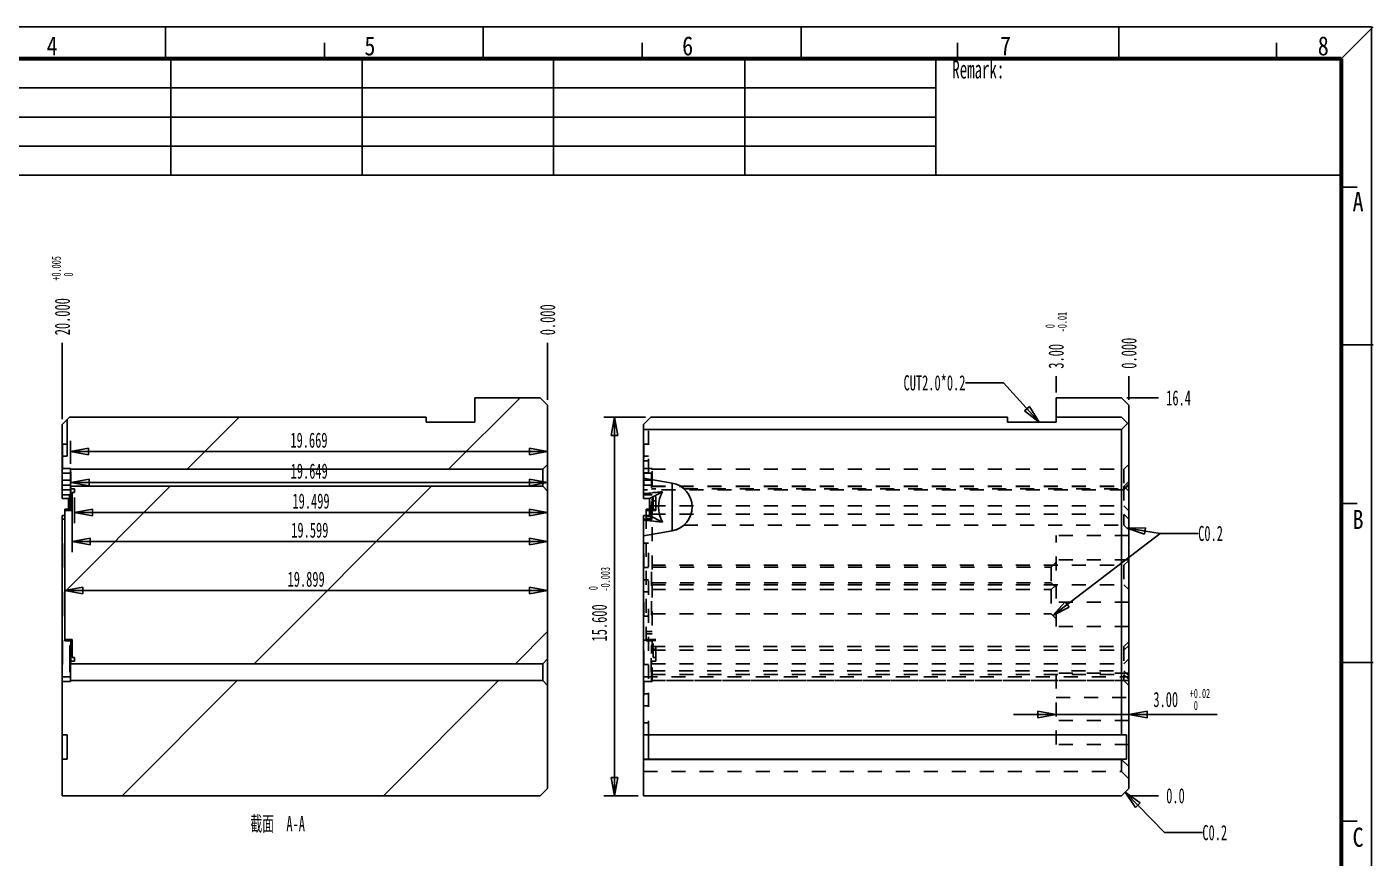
# Model space of a CAD drawing. Header units: millimetres. Extents: x 3 to 104, y 2 to 73.
# Drawn here: x 48.4 to 103.9, y 39 to 73.3 of the extents above; entities that cross this region are included whole.
import ezdxf
from ezdxf.enums import TextEntityAlignment as Align

# ---------------------------------------------------------------- set-up
doc = ezdxf.new("R2010")
doc.units = ezdxf.units.MM
doc.header["$LTSCALE"] = 5.775
doc.linetypes.add('HIDDEN', pattern=[0.2, 0.1, -0.1])
doc.layers.get('0').update_dxf_attribs({"linetype": 'CONTINUOUS'})
for name, color, linetype in [('DEFAULT_2', 4, 'HIDDEN'), ('DIM', 7, 'CONTINUOUS'), ('NOTE', 7, 'CONTINUOUS')]:
    doc.layers.add(name, color=color, linetype=linetype)
doc.styles.get("Standard").update_dxf_attribs({"font": 'txt', "width": 0.6})
doc.styles.add('TEXTSTYLE_5', font='txt', dxfattribs={"width": 0.85})
doc.dimstyles.new('DIMSTYLE_1', dxfattribs={"dimtxt": 0.625, "dimasz": 0.75, "dimexe": 1.75, "dimexo": 0.875, "dimtad": 0, "dimtih": 1, "dimtoh": 1, "dimdec": 1, "dimzin": 0, "dimdsep": 46, "dimtxsty": 'Standard', "dimblk": 'CLOSED', "dimblk1": 'CLOSED', "dimblk2": 'CLOSED', "dimcen": 0.09, "dimadec": 0, "dimazin": 0, "dimtp": 0.2, "dimtm": 0.2, "dimtfac": 1, "dimtdec": 1, "dimtofl": 0, "dimtmove": 0, "dimatfit": 3, "dimldrblk": 'CLOSED', "dimfxl": 0, "dimtolj": 1, "dimtzin": 0, "dimarcsym": 0})
doc.dimstyles.new('DIMSTYLE_12', dxfattribs={"dimtxt": 0.625, "dimasz": 0.75, "dimexe": 1.75, "dimexo": 0.875, "dimtad": 0, "dimtih": 1, "dimtoh": 1, "dimdec": 3, "dimzin": 0, "dimdsep": 46, "dimtxsty": 'Standard', "dimblk": 'CLOSED', "dimblk1": 'CLOSED', "dimblk2": 'CLOSED', "dimcen": 0.09, "dimadec": 0, "dimazin": 0, "dimtol": 1, "dimtp": 0.005, "dimtfac": 0.6, "dimtdec": 3, "dimtofl": 0, "dimtmove": 0, "dimatfit": 3, "dimldrblk": 'CLOSED', "dimfxl": 0, "dimtolj": 1, "dimtzin": 0, "dimarcsym": 0})
doc.dimstyles.new('DIMSTYLE_13', dxfattribs={"dimtxt": 0.625, "dimasz": 0.75, "dimexe": 1.75, "dimexo": 0.875, "dimtad": 0, "dimtih": 1, "dimtoh": 1, "dimzin": 0, "dimdsep": 46, "dimtxsty": 'Standard', "dimblk": 'CLOSED', "dimblk1": 'CLOSED', "dimblk2": 'CLOSED', "dimcen": 0.09, "dimadec": 0, "dimazin": 0, "dimtol": 1, "dimtm": 0.01, "dimtfac": 0.6, "dimtofl": 0, "dimtmove": 0, "dimatfit": 3, "dimldrblk": 'CLOSED', "dimfxl": 0, "dimtolj": 1, "dimtzin": 0, "dimarcsym": 0})
doc.dimstyles.new('DIMSTYLE_14', dxfattribs={"dimtxt": 0.625, "dimasz": 0.75, "dimexe": 1.75, "dimexo": 0.875, "dimtad": 1, "dimzin": 0, "dimdsep": 46, "dimtxsty": 'Standard', "dimblk": 'CLOSED', "dimblk1": 'CLOSED', "dimblk2": 'CLOSED', "dimcen": 0.09, "dimadec": 0, "dimazin": 0, "dimtol": 1, "dimtp": 0.02, "dimtfac": 0.6, "dimtofl": 0, "dimtmove": 0, "dimatfit": 3, "dimldrblk": 'CLOSED', "dimfxl": 0, "dimtolj": 1, "dimtzin": 0, "dimarcsym": 0})
doc.dimstyles.new('DIMSTYLE_15', dxfattribs={"dimtxt": 0.625, "dimasz": 0.75, "dimexe": 1.75, "dimexo": 0.875, "dimtad": 1, "dimdec": 3, "dimzin": 0, "dimdsep": 46, "dimtxsty": 'Standard', "dimblk": 'CLOSED', "dimblk1": 'CLOSED', "dimblk2": 'CLOSED', "dimcen": 0.09, "dimadec": 0, "dimazin": 0, "dimtol": 1, "dimtm": 0.003, "dimtfac": 0.6, "dimtdec": 3, "dimtofl": 0, "dimtmove": 0, "dimatfit": 3, "dimldrblk": 'CLOSED', "dimfxl": 0, "dimtolj": 1, "dimtzin": 0, "dimarcsym": 0})
doc.dimstyles.new('DIMSTYLE_2', dxfattribs={"dimtxt": 0.625, "dimasz": 0.75, "dimexe": 1.75, "dimexo": 0.875, "dimtad": 0, "dimtih": 1, "dimtoh": 1, "dimdec": 1, "dimzin": 0, "dimdsep": 46, "dimtxsty": 'Standard', "dimblk": 'CLOSED', "dimblk1": 'CLOSED', "dimblk2": 'CLOSED', "dimcen": 0.09, "dimadec": 0, "dimazin": 0, "dimtp": 0.1, "dimtm": 0.1, "dimtfac": 1, "dimtdec": 1, "dimtofl": 0, "dimtmove": 0, "dimatfit": 3, "dimldrblk": 'CLOSED', "dimfxl": 0, "dimtolj": 1, "dimtzin": 0, "dimarcsym": 0})
doc.dimstyles.new('DIMSTYLE_3', dxfattribs={"dimtxt": 0.625, "dimasz": 0.75, "dimexe": 1.75, "dimexo": 0.875, "dimtad": 1, "dimdec": 3, "dimzin": 0, "dimdsep": 46, "dimtxsty": 'Standard', "dimblk": 'CLOSED', "dimblk1": 'CLOSED', "dimblk2": 'CLOSED', "dimcen": 0.09, "dimadec": 0, "dimazin": 0, "dimtp": 0.2, "dimtm": 0.2, "dimtfac": 1, "dimtdec": 3, "dimtofl": 0, "dimtmove": 0, "dimatfit": 3, "dimldrblk": 'CLOSED', "dimfxl": 0, "dimtolj": 1, "dimtzin": 0, "dimarcsym": 0})
doc.dimstyles.new('DIMSTYLE_4', dxfattribs={"dimtxt": 0.625, "dimasz": 0.75, "dimexe": 1.75, "dimexo": 0.875, "dimtad": 0, "dimtih": 1, "dimtoh": 1, "dimdec": 3, "dimzin": 0, "dimdsep": 46, "dimtxsty": 'Standard', "dimblk": 'CLOSED', "dimblk1": 'CLOSED', "dimblk2": 'CLOSED', "dimcen": 0.09, "dimadec": 0, "dimazin": 0, "dimtp": 0.1, "dimtm": 0.1, "dimtfac": 1, "dimtdec": 3, "dimtofl": 0, "dimtmove": 0, "dimatfit": 3, "dimldrblk": 'CLOSED', "dimfxl": 0, "dimtolj": 1, "dimtzin": 0, "dimarcsym": 0})
doc.dimstyles.get("Standard").update_dxf_attribs({"dimtxt": 0.625, "dimasz": 0.75, "dimexe": 1.75, "dimexo": 0.875, "dimtad": 1, "dimdec": 3, "dimzin": 0, "dimdsep": 46, "dimtxsty": 'Standard', "dimblk": 'CLOSED', "dimblk1": 'CLOSED', "dimblk2": 'CLOSED', "dimcen": 0.09, "dimadec": 0, "dimazin": 0, "dimtol": 1, "dimtp": 0.001, "dimtm": 0.001, "dimtfac": 1, "dimtdec": 3, "dimtofl": 0, "dimtmove": 0, "dimatfit": 3, "dimldrblk": 'CLOSED', "dimfxl": 0, "dimtolj": 1, "dimtzin": 0, "dimarcsym": 0})

# ---------------------------------------------------------------- blocks, each defined once
blk = doc.blocks.new('*D22')
at = {"layer": 'DIM', "color": 2, "linetype": 'Continuous'}
blk.add_line((49.881, 57.094), (49.881, 60.243), dxfattribs=at)
at = {"layer": 'DIM', "color": 2, "linetype": 'Continuous', "width": 0.6}
for s, height, p in [('+0.005', 0.375, (49.818, 62.806)), (' 0', 0.375, (50.318, 62.806)), ('20.000', 0.625, (50.193, 60.556))]:
    blk.add_text(s, height=height, rotation=90, dxfattribs=at).set_placement(p)
blk = doc.blocks.new('_CLOSED')
at = {"color": 0, "linetype": 'ByBlock'}
for p, q in [((0, 0), (-1, 0.183)), ((-1, 0.183), (-1, -0.183)), ((-1, -0.183), (0, 0)), ((-1, 0), (0, 0))]:
    blk.add_line(p, q, dxfattribs=at)
blk = doc.blocks.new('*D23')
at = {"layer": 'DIM', "color": 2, "linetype": 'Continuous'}
blk.add_line((69.88, 57.894), (69.88, 60.243), dxfattribs=at)
at = {"layer": 'DIM', "color": 2, "linetype": 'Continuous', "insert": (69.568, 60.556), "char_height": 0.625, "width": 1.875, "attachment_point": 1, "rotation": 90, "line_spacing_factor": 0.9}
blk.add_mtext('0.000', dxfattribs=at)
blk = doc.blocks.new('*D24')
at = {"layer": 'DIM', "color": 2, "linetype": 'Continuous'}
for p in [(49.981, 50.034), (69.88, 50.034)]:
    blk.add_line(p, (59.93, 50.034), dxfattribs=at)
at = {"layer": 'DIM', "color": 2, "linetype": 'Continuous', "xscale": 0.75, "yscale": 0.75, "zscale": 0.75, "rotation": 180}
blk.add_blockref('_CLOSED', (49.981, 50.034), dxfattribs=at)
at = {"layer": 'DIM', "color": 2, "linetype": 'Continuous', "xscale": 0.75, "yscale": 0.75, "zscale": 0.75}
blk.add_blockref('_CLOSED', (69.88, 50.034), dxfattribs=at)
at = {"layer": 'DIM', "color": 2, "linetype": 'Continuous', "insert": (59.93, 50.816), "char_height": 0.625, "width": 2.25, "attachment_point": 2, "line_spacing_factor": 0.9}
blk.add_mtext('19.899', dxfattribs=at)
blk = doc.blocks.new('*D25')
at = {"layer": 'DIM', "color": 2, "linetype": 'Continuous'}
for p, q in [((50.381, 53.862), (50.381, 52.816)), ((50.381, 53.254), (60.131, 53.254)), ((69.88, 53.254), (60.131, 53.254))]:
    blk.add_line(p, q, dxfattribs=at)
at = {"layer": 'DIM', "color": 2, "linetype": 'Continuous', "xscale": 0.75, "yscale": 0.75, "zscale": 0.75, "rotation": 180}
blk.add_blockref('_CLOSED', (50.381, 53.254), dxfattribs=at)
at = {"layer": 'DIM', "color": 2, "linetype": 'Continuous', "xscale": 0.75, "yscale": 0.75, "zscale": 0.75}
blk.add_blockref('_CLOSED', (69.88, 53.254), dxfattribs=at)
at = {"layer": 'DIM', "color": 2, "linetype": 'Continuous', "insert": (60.131, 54.035), "char_height": 0.625, "width": 2.25, "attachment_point": 2, "line_spacing_factor": 0.9}
blk.add_mtext('19.499', dxfattribs=at)
blk = doc.blocks.new('*D26')
at = {"layer": 'DIM', "color": 2, "linetype": 'Continuous'}
for p, q in [((50.231, 54.449), (50.231, 54.926)), ((69.88, 55.013), (69.88, 54.051)), ((50.231, 54.488), (60.056, 54.488)), ((69.88, 54.488), (60.056, 54.488))]:
    blk.add_line(p, q, dxfattribs=at)
at = {"layer": 'DIM', "color": 2, "linetype": 'Continuous', "xscale": 0.75, "yscale": 0.75, "zscale": 0.75, "rotation": 180}
blk.add_blockref('_CLOSED', (50.231, 54.488), dxfattribs=at)
at = {"layer": 'DIM', "color": 2, "linetype": 'Continuous', "xscale": 0.75, "yscale": 0.75, "zscale": 0.75}
blk.add_blockref('_CLOSED', (69.88, 54.488), dxfattribs=at)
at = {"layer": 'DIM', "color": 2, "linetype": 'Continuous', "insert": (60.056, 55.27), "char_height": 0.625, "width": 2.25, "attachment_point": 2, "line_spacing_factor": 0.9}
blk.add_mtext('19.649', dxfattribs=at)
blk = doc.blocks.new('*D27')
at = {"layer": 'DIM', "color": 2, "linetype": 'Continuous'}
for p, q in [((50.281, 53.335), (50.281, 51.62)), ((50.281, 52.058), (60.081, 52.058)), ((69.88, 52.058), (60.081, 52.058))]:
    blk.add_line(p, q, dxfattribs=at)
at = {"layer": 'DIM', "color": 2, "linetype": 'Continuous', "xscale": 0.75, "yscale": 0.75, "zscale": 0.75, "rotation": 180}
blk.add_blockref('_CLOSED', (50.281, 52.058), dxfattribs=at)
at = {"layer": 'DIM', "color": 2, "linetype": 'Continuous', "xscale": 0.75, "yscale": 0.75, "zscale": 0.75}
blk.add_blockref('_CLOSED', (69.88, 52.058), dxfattribs=at)
at = {"layer": 'DIM', "color": 2, "linetype": 'Continuous', "insert": (60.081, 52.839), "char_height": 0.625, "width": 2.25, "attachment_point": 2, "line_spacing_factor": 0.9}
blk.add_mtext('19.599', dxfattribs=at)
blk = doc.blocks.new('*D28')
at = {"layer": 'DIM', "color": 2, "linetype": 'Continuous'}
blk.add_line((90.836, 58.194), (90.836, 58.865), dxfattribs=at)
at = {"layer": 'DIM', "color": 2, "linetype": 'Continuous', "width": 0.6}
for s, height, p in [('-0.01', 0.375, (91.274, 60.677)), (' 0', 0.375, (90.774, 60.677)), ('3.00', 0.625, (91.149, 59.177))]:
    blk.add_text(s, height=height, rotation=90, dxfattribs=at).set_placement(p)
blk = doc.blocks.new('*D29')
at = {"layer": 'DIM', "color": 2, "linetype": 'Continuous'}
blk.add_line((93.836, 57.894), (93.836, 58.865), dxfattribs=at)
at = {"layer": 'DIM', "color": 2, "linetype": 'Continuous', "insert": (93.524, 59.177), "char_height": 0.625, "width": 1.875, "attachment_point": 1, "rotation": 90, "line_spacing_factor": 0.9}
blk.add_mtext('0.000', dxfattribs=at)
blk = doc.blocks.new('*D30')
at = {"layer": 'DIM', "color": 2, "linetype": 'Continuous'}
blk.add_line((93.755, 57.975), (95.062, 57.975), dxfattribs=at)
at = {"layer": 'DIM', "color": 2, "linetype": 'Continuous', "insert": (95.375, 58.288), "char_height": 0.625, "width": 1.5, "attachment_point": 1, "line_spacing_factor": 0.9}
blk.add_mtext('16.4', dxfattribs=at)
blk = doc.blocks.new('*D31')
at = {"layer": 'DIM', "color": 2, "linetype": 'Continuous'}
blk.add_line((93.755, 41.575), (95.062, 41.575), dxfattribs=at)
at = {"layer": 'DIM', "color": 2, "linetype": 'Continuous', "insert": (95.375, 41.888), "char_height": 0.625, "width": 1.125, "attachment_point": 1, "line_spacing_factor": 0.9}
blk.add_mtext('0.0', dxfattribs=at)
blk = doc.blocks.new('*D32')
at = {"layer": 'DIM', "color": 2, "linetype": 'Continuous'}
for p, q in [((90.836, 44.919), (89.086, 44.919)), ((89.086, 44.919), (92.336, 44.919)), ((97.471, 44.919), (92.336, 44.919)), ((93.836, 44.919), (97.471, 44.919))]:
    blk.add_line(p, q, dxfattribs=at)
at = {"layer": 'DIM', "color": 2, "linetype": 'Continuous', "xscale": 0.75, "yscale": 0.75, "zscale": 0.75}
blk.add_blockref('_CLOSED', (90.836, 44.919), dxfattribs=at)
at = {"layer": 'DIM', "color": 2, "linetype": 'Continuous', "xscale": 0.75, "yscale": 0.75, "zscale": 0.75, "rotation": 180}
blk.add_blockref('_CLOSED', (93.836, 44.919), dxfattribs=at)
at = {"layer": 'DIM', "color": 2, "linetype": 'Continuous', "width": 0.6}
for s, height, p in [('3.00', 0.625, (94.846, 45.231)), ('+0.02', 0.375, (96.346, 45.606)), (' 0', 0.375, (96.346, 45.106))]:
    blk.add_text(s, height=height, dxfattribs=at).set_placement(p)
blk = doc.blocks.new('*D34')
at = {"layer": 'DIM', "color": 2, "linetype": 'Continuous'}
for p, q in [((73.918, 57.175), (72.197, 57.175)), ((72.635, 57.175), (72.635, 49.375)), ((72.635, 41.575), (72.635, 49.375)), ((73.618, 41.575), (72.197, 41.575))]:
    blk.add_line(p, q, dxfattribs=at)
at = {"layer": 'DIM', "color": 2, "linetype": 'Continuous', "xscale": 0.75, "yscale": 0.75, "zscale": 0.75}
for p, rotation in [((72.635, 57.175), 90), ((72.635, 41.575), 270)]:
    blk.add_blockref('_CLOSED', p, dxfattribs=dict(at, rotation=rotation))
at = {"layer": 'DIM', "color": 2, "linetype": 'Continuous', "width": 0.6}
for s, height, p in [('-0.003', 0.375, (72.447, 50.5)), (' 0', 0.375, (71.947, 50.05)), ('15.600', 0.625, (72.322, 48.7))]:
    blk.add_text(s, height=height, rotation=90, dxfattribs=at).set_placement(p, align=Align.CENTER)
blk = doc.blocks.new('*D35')
at = {"layer": 'DIM', "color": 2, "linetype": 'Continuous'}
for p, q in [((50.211, 55.25), (50.211, 56.202)), ((50.211, 55.764), (60.046, 55.764)), ((69.88, 55.764), (60.046, 55.764))]:
    blk.add_line(p, q, dxfattribs=at)
at = {"layer": 'DIM', "color": 2, "linetype": 'Continuous', "xscale": 0.75, "yscale": 0.75, "zscale": 0.75, "rotation": 180}
blk.add_blockref('_CLOSED', (50.211, 55.764), dxfattribs=at)
at = {"layer": 'DIM', "color": 2, "linetype": 'Continuous', "xscale": 0.75, "yscale": 0.75, "zscale": 0.75}
blk.add_blockref('_CLOSED', (69.88, 55.764), dxfattribs=at)
at = {"layer": 'DIM', "color": 2, "linetype": 'Continuous', "insert": (60.046, 56.546), "char_height": 0.625, "width": 2.25, "attachment_point": 2, "line_spacing_factor": 0.9}
blk.add_mtext('19.669', dxfattribs=at)
blk = doc.blocks.new('*T36')
at = {"color": 0, "linetype": 'ByBlock', "lineweight": -2}
for p, q in [((0, 0), (98.2425, 0)), ((0, 0), (0, -4.8)), ((5.3, 0), (5.3, -4.8)), ((13.1825, 0), (13.1825, -4.8)), ((18.4825, 0), (18.4825, -4.8)), ((26.365, 0), (26.365, -4.8)), ((34.2475, 0), (34.2475, -4.8)), ((42.13, 0), (42.13, -4.8)), ((50.0125, 0), (50.0125, -4.8)), ((57.895, 0), (57.895, -4.8)), ((65.7775, 0), (65.7775, -4.8)), ((73.66, 0), (73.66, -4.8)), ((81.5425, 0), (81.5425, -4.8)), ((98.2425, 0), (98.2425, -4.8)), ((0, -1.2), (81.5425, -1.2)), ((0, -2.4), (81.5425, -2.4)), ((0, -3.6), (81.5425, -3.6)), ((0, -4.8), (98.2425, -4.8))]:
    blk.add_line(p, q, dxfattribs=at)
at = {"color": 0, "linetype": 'Continuous', "char_height": 0.5625, "width": 5.18, "attachment_point": 5, "line_spacing_factor": 0.9}
for s, insert in [('Order Date: ', (2.65, -0.6)), ('Procedure:', (15.8325, -0.6))]:
    blk.add_mtext(s, dxfattribs=dict(at, insert=insert))
at = {"color": 0, "linetype": 'Continuous'}
for s, insert, char_height, width, attachment_point in [('  Remark:   ', (81.6025, -0.06), 0.75, 16.58, 1), ('Finish Date:', (2.65, -1.8), 0.5625, 5.18, 5), ('Future hour:', (15.8325, -1.8), 0.5625, 5.18, 5), ('Machining Code:', (2.65, -3), 0.5, 5.18, 5), ('Actual hour:', (15.8325, -3), 0.5625, 5.18, 5), ('QTY:', (2.65, -4.2), 0.5625, 5.18, 5), ('Procedure Date:', (15.8325, -4.2), 0.5, 5.18, 5)]:
    blk.add_mtext(s, dxfattribs=dict(at, insert=insert, char_height=char_height, width=width, attachment_point=attachment_point))

msp = doc.modelspace()

# ---------------------------------------------------------------- hatches: boundary and pattern name
at = {"linetype": 'Continuous'}
h = msp.add_hatch(dxfattribs=at)
h.set_pattern_fill('A', color=2, scale=7.614908, angle=45, style=0, pattern_type=0)
h.set_pattern_definition([(45, (0, 0), (-5.38455, 5.38455), [])])
edge = h.paths.add_edge_path()
edge.add_line((50.0805, 44.0809), (50.0805, 43.0809))
edge.add_line((49.8805, 44.0809), (50.0805, 44.0809))
edge.add_line((49.8805, 44.0809), (49.8805, 46.2809))
edge.add_line((50.211, 46.2867), (49.8805, 46.2809))
edge.add_line((50.211, 46.2867), (50.211, 46.3194))
edge.add_line((50.211, 46.3194), (69.6801, 46.3194))
edge.add_line((69.6801, 46.3194), (69.8801, 46.1194))
edge.add_line((69.8801, 41.8753), (69.8801, 46.1194))
edge.add_line((69.8801, 41.8753), (69.5801, 41.5753))
edge.add_line((49.8805, 41.5753), (69.5801, 41.5753))
edge.add_line((49.8805, 41.5753), (49.8805, 43.0809))
edge.add_line((49.8805, 43.0809), (50.0805, 43.0809))
edge = h.paths.add_edge_path()
edge.add_line((69.8801, 47.2193), (69.8801, 54.1314))
edge.add_line((69.8801, 47.2193), (69.6801, 47.0193))
edge.add_line((50.211, 47.0193), (69.6801, 47.0193))
edge.add_line((50.211, 47.0193), (50.211, 47.0699))
edge.add_line((50.2311, 47.0699), (50.211, 47.0699))
edge.add_line((50.2311, 47.12), (50.2311, 47.0699))
edge.add_line((50.2311, 47.12), (50.3813, 47.12))
edge.add_line((50.3813, 47.2702), (50.3813, 47.12))
edge.add_line((50.2811, 47.2702), (50.3813, 47.2702))
edge.add_line((50.2811, 47.2702), (50.2811, 48.0172))
edge.add_line((50.2511, 48.0172), (50.2811, 48.0172))
edge.add_line((49.9807, 48.0314), (50.2511, 48.0172))
edge.add_line((49.9807, 53.3193), (49.9807, 48.0314))
edge.add_line((50.2511, 53.3335), (49.9807, 53.3193))
edge.add_line((50.2511, 53.3335), (50.2811, 53.3335))
edge.add_line((50.2811, 53.3335), (50.2811, 54.0804))
edge.add_line((50.2811, 54.0804), (50.3813, 54.0804))
edge.add_line((50.3813, 54.2307), (50.3813, 54.0804))
edge.add_line((50.2311, 54.2307), (50.3813, 54.2307))
edge.add_line((50.2311, 54.2808), (50.2311, 54.2307))
edge.add_line((50.2311, 54.2808), (50.211, 54.2808))
edge.add_line((50.211, 54.2808), (50.211, 54.3314))
edge.add_line((50.211, 54.3314), (69.6801, 54.3314))
edge.add_line((69.6801, 54.3314), (69.8801, 54.1314))
edge = h.paths.add_edge_path()
edge.add_line((69.8801, 55.2313), (69.8801, 57.6753))
edge.add_line((69.8801, 55.2313), (69.6801, 55.0313))
edge.add_line((50.211, 55.0313), (69.6801, 55.0313))
edge.add_line((50.211, 55.0313), (50.211, 55.064))
edge.add_line((49.8885, 55.0696), (50.211, 55.064))
edge.add_line((49.8885, 55.5724), (49.8885, 55.0696))
edge.add_line((49.8885, 55.5724), (50.0805, 55.5724))
edge.add_line((50.0805, 57.0753), (50.0805, 55.5724))
edge.add_line((50.0805, 57.0753), (50.1805, 57.1753))
edge.add_line((50.1805, 57.1753), (64.8801, 57.1753))
edge.add_line((64.8801, 57.1753), (64.8801, 56.9753))
edge.add_line((66.8801, 56.9753), (64.8801, 56.9753))
edge.add_line((66.8801, 56.9753), (66.8801, 57.9753))
edge.add_line((66.8801, 57.9753), (69.5801, 57.9753))
edge.add_line((69.8801, 57.6753), (69.5801, 57.9753))

# ---------------------------------------------------------------- linework, layer by layer
at = {"color": 7, "linetype": 'Continuous'}
for p, q in [((103.8361, 73.264), (3.054, 73.264)), ((54.1318, 71.9547), (54.1318, 73.2644)), ((67.2292, 71.9547), (67.2292, 73.2644)), ((80.3265, 71.9547), (80.3265, 73.2644)), ((93.4239, 71.9547), (93.4239, 73.2644)), ((102.5921, 71.9547), (103.9018, 73.2644)), ((103.8361, 2.0143), (103.8361, 73.264)), ((60.6805, 71.9547), (60.6805, 72.6095)), ((73.7779, 71.9547), (73.7779, 72.6095)), ((86.7747, 71.9547), (86.7747, 72.6095)), ((99.9167, 71.9547), (99.9167, 72.6095)), ((103.2469, 66.6651), (102.5921, 66.6651)), ((103.9018, 60.167), (102.5921, 60.167)), ((66.8801, 56.9753), (66.8801, 57.9753)), ((66.8801, 57.9753), (69.5801, 57.9753)), ((69.8801, 57.6753), (69.5801, 57.9753)), ((90.836, 56.9753), (90.836, 57.9753)), ((93.536, 57.9753), (90.836, 57.9753)), ((93.836, 57.6753), (93.536, 57.9753)), ((49.8805, 56.8753), (50.1805, 57.1753)), ((50.1805, 57.1753), (64.8801, 57.1753)), ((64.8801, 57.1753), (64.8801, 56.9753)), ((69.8801, 41.8753), (69.8801, 57.6753)), ((74.1364, 57.1753), (73.8364, 56.8753)), ((88.836, 57.1753), (74.1364, 57.1753)), ((88.836, 57.1753), (88.836, 56.9753)), ((93.536, 57.1753), (90.836, 57.1753)), ((93.836, 56.8753), (93.536, 57.1753)), ((93.836, 57.6753), (93.836, 41.8753)), ((49.8805, 53.8295), (49.8805, 56.8753)), ((50.0805, 57.0753), (50.0805, 55.5724)), ((66.8801, 56.9753), (64.8801, 56.9753)), ((73.8364, 53.8295), (73.8364, 56.8753)), ((73.8364, 56.6753), (93.536, 56.6753)), ((90.836, 56.9753), (88.836, 56.9753)), ((93.536, 56.6753), (93.786, 56.9253)), ((93.536, 44.0809), (93.536, 56.6753)), ((49.8885, 55.0696), (49.8885, 56.0698)), ((50.0805, 56.0698), (49.8885, 56.0698)), ((49.8885, 55.5724), (50.0805, 55.5724)), ((49.8805, 55.0697), (49.8885, 55.0697)), ((49.8885, 55.0696), (50.211, 55.064)), ((50.211, 53.4073), (50.211, 55.064)), ((50.211, 55.0313), (69.6801, 55.0313)), ((69.8801, 55.2313), (69.6801, 55.0313)), ((69.6801, 55.0313), (69.6801, 54.3313)), ((49.8805, 54.8691), (50.211, 54.8691)), ((50.211, 54.5812), (49.8805, 54.5812)), ((49.8805, 54.3812), (49.8885, 54.3812)), ((49.8805, 54.3812), (50.211, 54.3755)), ((73.8364, 54.6714), (75.0101, 54.4644)), ((75.0101, 54.4644), (75.0101, 52.4947)), ((49.8805, 54.1806), (50.211, 54.1806)), ((50.211, 53.9803), (49.8805, 53.9803)), ((49.8805, 53.8295), (50.1313, 53.8284)), ((50.1313, 53.8284), (50.1313, 53.4021)), ((50.181, 53.4047), (50.181, 53.9803)), ((50.211, 54.3314), (69.6801, 54.3314)), ((50.2311, 54.2807), (50.211, 54.2807)), ((50.211, 54.2307), (50.3813, 54.2307)), ((50.2311, 53.3324), (50.2311, 54.2808)), ((50.2811, 53.3335), (50.2811, 54.0804)), ((50.2811, 54.0804), (50.3813, 54.0804)), ((50.3813, 54.2307), (50.3813, 54.0804)), ((69.6801, 54.3314), (69.8801, 54.1314)), ((73.8364, 53.8295), (74.0872, 53.8284)), ((74.0872, 53.8284), (74.6157, 54.1039)), ((74.0872, 53.1307), (74.0872, 53.8284)), ((49.9807, 53.3942), (50.2311, 53.4073)), ((49.9807, 47.9566), (49.9807, 53.3941)), ((50.2311, 53.3686), (49.9807, 53.3567)), ((50.2511, 53.3335), (49.9807, 53.3193)), ((50.2311, 53.7299), (50.2811, 53.7299)), ((50.2511, 53.3335), (50.2811, 53.3335)), ((73.9366, 53.3942), (74.0872, 53.4021)), ((73.9366, 53.13), (73.9366, 53.3941)), ((103.2469, 53.6178), (102.5921, 53.6178)), ((49.8805, 53.1295), (49.9807, 53.13)), ((49.8805, 41.5753), (49.8805, 53.1295)), ((49.8805, 52.9788), (49.9807, 52.9788)), ((73.8364, 53.1295), (74.0872, 53.1307)), ((73.8364, 41.5753), (73.8364, 53.1295)), ((74.6157, 52.8551), (74.0872, 53.1307)), ((75.0101, 52.4947), (73.8364, 52.2877)), ((49.8885, 51.9816), (49.8805, 51.9816)), ((49.8885, 50.9816), (49.8885, 51.9816)), ((49.8805, 50.9816), (49.8885, 50.9816)), ((49.8885, 49.9816), (49.8805, 49.9816)), ((49.8885, 48.9816), (49.8885, 49.9816)), ((49.8805, 48.9816), (49.8885, 48.9816)), ((49.8885, 47.9816), (49.8805, 47.9816)), ((49.8885, 46.9816), (49.8885, 47.9816)), ((49.9807, 48.0314), (50.2511, 48.0172)), ((49.9807, 47.9939), (50.2311, 47.982)), ((49.9807, 47.9564), (50.2311, 47.9433)), ((50.1915, 46.6693), (50.1915, 47.771)), ((50.1915, 47.771), (50.2311, 47.771)), ((50.2311, 47.0699), (50.2311, 48.0183)), ((50.2511, 48.0172), (50.2811, 48.0172)), ((50.2811, 47.2702), (50.2811, 48.0172)), ((50.2811, 47.6208), (50.2311, 47.6208)), ((50.2811, 47.2702), (50.3813, 47.2702)), ((50.3813, 47.2702), (50.3813, 47.12)), ((69.8801, 47.2193), (69.6801, 47.0193)), ((49.8805, 46.9816), (49.8885, 46.9816)), ((50.1915, 46.6693), (50.211, 46.6693)), ((50.211, 46.2867), (50.211, 47.0699)), ((50.2311, 47.0699), (50.211, 47.0699)), ((50.211, 47.0193), (69.6801, 47.0193)), ((50.2311, 47.12), (50.3813, 47.12)), ((69.6801, 47.0193), (69.6801, 46.3193)), ((103.9018, 47.0697), (102.5921, 47.0697)), ((50.211, 46.4816), (49.8805, 46.4816)), ((50.211, 46.2867), (49.8805, 46.2809)), ((50.211, 46.3194), (69.6801, 46.3194)), ((69.6801, 46.3194), (69.8801, 46.1194)), ((49.8805, 44.0809), (50.0805, 44.0809)), ((50.0805, 44.0809), (50.0805, 43.0809)), ((73.8364, 44.0809), (93.736, 44.0809)), ((74.0364, 43.0809), (74.0364, 44.0809)), ((93.736, 43.0809), (93.736, 44.0809)), ((49.8805, 43.0809), (50.0805, 43.0809)), ((73.8364, 43.0809), (93.736, 43.0809)), ((93.536, 43.0753), (73.8364, 43.0753)), ((93.536, 43.0753), (93.536, 43.0809)), ((93.536, 43.0753), (93.836, 42.7753)), ((69.8801, 41.8753), (69.5801, 41.5753)), ((93.836, 41.8753), (93.536, 41.5753)), ((49.8805, 41.5753), (69.5801, 41.5753)), ((93.536, 41.5753), (73.8364, 41.5753)), ((103.2469, 40.521), (102.5921, 40.521))]:
    msp.add_line(p, q, dxfattribs=at)
at = {"color": 7, "linetype": 'Continuous', "const_width": 0.175}
for points in [[(102.5921, 71.9547), (4.3618, 71.9547)], [(102.5921, 3.3245), (102.5921, 71.9547)]]:
    msp.add_lwpolyline(points, dxfattribs=at)
at = {"color": 7, "linetype": 'Continuous'}
msp.add_arc((74.8368, 53.4795), 1, 279.97644, 80.02356, dxfattribs=at)
msp.add_ellipse((75.1272, 53.4795), major_axis=(0, 0.9568), ratio=0.7056062, start_param=0.8598351, end_param=2.2817575, dxfattribs=at)
for points, knots in [([(74.6157, 54.1039), (74.5512, 54.0968), (74.2916, 54.0689), (74.0318, 54.0442), (73.8364, 54.0265)], [0, 0, 0, 0, 0.2486159, 1, 1, 1, 1]), ([(73.8364, 52.9326), (73.9017, 52.9267), (74.1616, 52.9027), (74.4214, 52.8767), (74.6157, 52.8551)], [0, 0, 0, 0, 0.2511538, 1, 1, 1, 1])]:
    msp.add_open_spline(points, degree=3, knots=knots, dxfattribs=at)
at = {"layer": 'DEFAULT_2', "color": 4, "linetype": 'HIDDEN'}
for p, q in [((74.0364, 54.8812), (74.0364, 57.0753)), ((73.8444, 56.0698), (73.8444, 54.3812)), ((74.0364, 56.0698), (73.8444, 56.0698)), ((74.0364, 55.5698), (73.8444, 55.5698)), ((74.187, 55.0636), (73.8364, 55.0698)), ((73.8364, 55.0697), (73.8444, 55.0697)), ((74.0364, 55.3812), (73.8444, 55.3812)), ((74.1669, 53.129), (74.1669, 55.064)), ((74.1669, 55.0313), (93.636, 55.0313)), ((74.187, 46.287), (74.187, 55.0636)), ((93.636, 55.0313), (93.836, 55.2313)), ((93.636, 55.0313), (93.636, 54.3313)), ((74.187, 54.8691), (73.8364, 54.8691)), ((74.187, 54.5812), (73.8364, 54.5812)), ((73.8364, 54.3812), (73.8444, 54.3812)), ((74.187, 54.3751), (73.8364, 54.3812)), ((73.8444, 54.8812), (74.0364, 54.8812)), ((74.187, 54.6813), (74.1669, 54.6813)), ((74.187, 54.525), (74.1669, 54.525)), ((75.0101, 54.4644), (75.1942, 54.4135)), ((75.1942, 54.4135), (75.1925, 54.4142)), ((75.2106, 54.4142), (75.1925, 54.4142)), ((75.2106, 54.4142), (75.2028, 54.4101)), ((75.2106, 54.4071), (75.2093, 54.4076)), ((75.2106, 54.4142), (75.2106, 54.4071)), ((93.636, 54.3241), (93.836, 54.5241)), ((93.636, 54.2295), (93.836, 54.4295)), ((93.636, 54.1798), (93.836, 54.3798)), ((93.636, 54.1798), (73.8364, 54.1806)), ((74.187, 53.9803), (73.8364, 53.9803)), ((74.1369, 52.9788), (74.1369, 53.9803)), ((74.1669, 54.3313), (93.636, 54.3313)), ((74.1669, 54.3241), (93.636, 54.3241)), ((74.187, 54.2807), (74.1669, 54.2807)), ((74.1669, 54.2307), (74.3372, 54.2307)), ((74.187, 53.874), (74.1669, 53.874)), ((74.177, 52.9788), (74.177, 53.9803)), ((74.187, 53.8301), (74.177, 53.8301)), ((74.237, 54.0804), (74.3372, 54.0804)), ((74.237, 53.3335), (74.237, 54.0803)), ((74.3372, 53.3335), (74.3372, 54.2307)), ((75.4983, 54.2295), (93.636, 54.2295)), ((93.636, 54.3313), (93.836, 54.1313)), ((93.636, 54.3241), (93.636, 52.7295)), ((73.9366, 53.3568), (74.187, 53.3687)), ((74.0872, 53.3639), (73.9366, 53.3567)), ((74.0872, 53.3639), (73.9366, 53.3567)), ((74.207, 53.3335), (73.9366, 53.3193)), ((74.0872, 53.4021), (74.187, 53.4073)), ((74.187, 53.3686), (74.0872, 53.3639)), ((74.1669, 53.3677), (74.0872, 53.3639)), ((74.1669, 53.5241), (93.636, 53.5241)), ((74.187, 53.4233), (74.1669, 53.4233)), ((74.187, 53.3686), (74.1669, 53.3677)), ((74.3372, 53.7299), (74.187, 53.7299)), ((74.207, 53.3335), (74.3372, 53.3335)), ((74.3372, 53.375), (74.237, 53.375)), ((93.636, 53.5241), (93.836, 53.3241)), ((73.8364, 52.9788), (74.187, 52.9788)), ((73.9366, 47.9566), (73.9366, 53.13)), ((74.0866, 53.0998), (73.9366, 53.1026)), ((73.9366, 53.1025), (74.187, 53.0979)), ((74.0867, 53.0998), (73.9366, 53.1025)), ((73.9366, 53.0112), (74.187, 53.008)), ((74.1664, 53.0984), (74.0866, 53.0998)), ((74.187, 53.0979), (74.0867, 53.0998)), ((74.187, 53.098), (74.1664, 53.0984)), ((74.1669, 53.1798), (93.636, 53.1798)), ((74.1669, 53.129), (74.187, 53.129)), ((75.4983, 52.7295), (93.636, 52.7295)), ((93.636, 53.1798), (93.836, 52.9798)), ((93.636, 52.7295), (93.836, 52.5295)), ((75.0101, 52.4947), (75.1942, 52.5456)), ((75.1942, 52.5456), (75.1925, 52.5449)), ((75.2106, 52.5449), (75.1925, 52.5449)), ((75.2106, 52.5449), (75.2028, 52.549)), ((75.2095, 52.5516), (75.2106, 52.552)), ((75.2106, 52.552), (75.2106, 52.5449)), ((93.836, 52.3003), (90.836, 52.3003)), ((90.836, 48.5503), (90.836, 52.3003)), ((74.0364, 51.9816), (73.8364, 51.9816)), ((73.8444, 50.9816), (73.8444, 51.9816)), ((74.0364, 44.0809), (74.0364, 51.9816)), ((74.1669, 50.2247), (74.1669, 51.126)), ((74.187, 51.126), (74.1669, 51.126)), ((74.1669, 51.0753), (93.636, 51.0753)), ((90.836, 51.2003), (90.636, 51.0003)), ((93.836, 51.3003), (90.836, 51.3003)), ((93.636, 51.0753), (93.836, 51.2753)), ((93.636, 51.0753), (93.636, 50.2753)), ((74.0364, 50.9816), (73.8364, 50.9816)), ((74.187, 51.0003), (90.636, 51.0003)), ((90.636, 51.0003), (90.636, 50.3503)), ((74.0364, 50.4816), (73.8364, 50.4816)), ((74.0364, 49.9816), (73.8364, 49.9816)), ((73.8444, 48.9816), (73.8444, 49.9816)), ((74.1669, 50.2753), (93.636, 50.2753)), ((74.187, 50.2247), (74.1669, 50.2247)), ((74.1669, 49.0229), (74.1669, 50.1245)), ((74.1669, 50.1245), (74.187, 50.1245)), ((74.1669, 50.0737), (90.636, 50.0737)), ((74.187, 50.3503), (90.636, 50.3503)), ((90.778, 50.2084), (90.636, 50.3503)), ((90.636, 50.0737), (90.7793, 50.217)), ((90.636, 50.0737), (90.636, 49.0737)), ((93.636, 50.2753), (93.836, 50.0753)), ((93.836, 49.5503), (90.836, 49.5503)), ((74.0364, 48.9816), (73.8364, 48.9816)), ((74.1669, 49.0737), (90.636, 49.0737)), ((74.1669, 49.0229), (74.187, 49.0229)), ((90.636, 49.0737), (90.836, 48.8737)), ((74.187, 48.3425), (73.9366, 48.3393)), ((93.836, 48.5503), (90.836, 48.5503)), ((74.0364, 47.9816), (73.8364, 47.9816)), ((73.8444, 46.9816), (73.8444, 47.9816)), ((74.187, 48.2527), (73.9366, 48.2481)), ((74.207, 48.0172), (73.9366, 48.0314)), ((74.187, 47.9821), (73.9366, 47.9939)), ((73.9366, 47.9939), (74.0368, 47.9891)), ((73.9366, 47.9939), (74.0368, 47.9891)), ((73.9366, 47.9564), (74.187, 47.9433)), ((74.0368, 47.9891), (74.187, 47.982)), ((74.0368, 47.9891), (74.187, 47.982)), ((74.1474, 46.6693), (74.1474, 47.771)), ((74.1474, 47.771), (74.187, 47.771)), ((74.1474, 47.7202), (93.636, 47.7202)), ((74.1669, 46.2867), (74.1674, 47.771)), ((74.207, 48.0172), (74.3372, 48.0172)), ((74.237, 47.2703), (74.237, 48.0172)), ((74.3372, 47.9757), (74.237, 47.9757)), ((74.3372, 47.12), (74.3372, 48.0172)), ((93.636, 47.7202), (93.836, 47.9202)), ((93.636, 47.5699), (93.836, 47.7699)), ((93.636, 47.7202), (93.636, 46.3193)), ((74.1669, 47.6208), (74.3372, 47.6208)), ((74.1669, 47.5699), (93.636, 47.5699)), ((74.237, 47.2702), (74.3372, 47.2702)), ((93.636, 47.0193), (93.836, 47.2193)), ((74.0364, 46.9816), (73.8364, 46.9816)), ((74.1474, 46.7202), (93.636, 46.7202)), ((74.1474, 46.6693), (74.187, 46.6693)), ((74.187, 47.0699), (74.1669, 47.0699)), ((74.1669, 47.0193), (93.636, 47.0193)), ((74.3372, 47.12), (74.187, 47.12)), ((93.836, 46.6316), (90.836, 46.6316)), ((90.836, 43.6816), (90.836, 46.6316)), ((93.636, 46.7202), (93.836, 46.5202)), ((73.8364, 46.4816), (93.836, 46.4816)), ((74.187, 46.287), (73.8364, 46.2809)), ((73.8444, 46.281), (73.8364, 46.281)), ((73.8444, 46.281), (73.8444, 45.2809)), ((74.1669, 46.5699), (93.636, 46.5699)), ((74.1669, 46.5191), (74.187, 46.5191)), ((74.1669, 46.3193), (93.636, 46.3193)), ((93.836, 46.3316), (74.187, 46.3316)), ((93.636, 46.5699), (93.836, 46.3699)), ((93.636, 46.3193), (93.836, 46.1193)), ((74.0364, 45.7809), (73.8444, 45.7809)), ((90.836, 45.6316), (93.836, 45.6316)), ((74.0364, 45.2809), (73.8444, 45.2809)), ((74.0364, 44.5809), (73.8364, 44.5809)), ((93.836, 44.6816), (90.836, 44.6816)), ((93.836, 43.6816), (90.836, 43.6816)), ((93.536, 42.5753), (93.536, 43.0753)), ((73.8364, 42.5753), (93.536, 42.5753)), ((93.836, 42.2753), (93.536, 42.5753))]:
    msp.add_line(p, q, dxfattribs=at)
for centre, radius, start, end in [((75.0135, 53.9441), 0.503, 67.89723, 69.15724), ((75.0204, 53.9614), 0.4844, 67.87487, 68.96261), ((75.0763, 54.0738), 0.3593, 68.27299, 69.38801), ((75.0135, 53.015), 0.503, 290.84276, 292.10277), ((75.0204, 52.9977), 0.4844, 291.03739, 292.12513), ((75.0763, 52.8853), 0.3593, 290.61199, 291.72701)]:
    msp.add_arc(centre, radius, start, end, dxfattribs=at)
for points, knots in [([(90.778, 50.2084), (90.7774, 50.2089), (90.7765, 50.2102), (90.7763, 50.2125), (90.7774, 50.2149), (90.7786, 50.2163), (90.7793, 50.217)], [0, 0, 0, 0, 0.2314957, 0.4422194, 0.6862898, 1, 1, 1, 1]), ([(90.836, 50.1985), (90.829, 50.1988), (90.8162, 50.1995), (90.7992, 50.2013), (90.7877, 50.2036), (90.7811, 50.2061), (90.7788, 50.2076), (90.778, 50.2084)], [0, 0, 0, 0, 0.3549902, 0.6464453, 0.8628543, 0.941059, 1, 1, 1, 1]), ([(90.7793, 50.217), (90.7815, 50.2192), (90.7879, 50.2234), (90.7946, 50.2268), (90.7986, 50.2287)], [0, 0, 0, 0, 0.4136781, 1, 1, 1, 1]), ([(90.7986, 50.2287), (90.8012, 50.2299), (90.8135, 50.2354), (90.8261, 50.2401), (90.836, 50.2437)], [0, 0, 0, 0, 0.2160841, 1, 1, 1, 1])]:
    msp.add_open_spline(points, degree=3, knots=knots, dxfattribs=at)

# ---------------------------------------------------------------- block references
msp.add_blockref('*T36', (4.3454, 71.9489))

# ---------------------------------------------------------------- texts
at = {"color": 7, "linetype": 'Continuous', "char_height": 0.7858, "width": 0.667966, "line_spacing_factor": 0.9, "style": 'TEXTSTYLE_5'}
for s, insert, attachment_point in [('4', (49.4602, 72.8767), 2), ('5', (62.5575, 72.8767), 2), ('6', (75.6549, 72.8767), 2), ('7', (88.7523, 72.8767), 2), ('8', (101.8496, 72.8767), 2), ('A', (103.5101, 66.4538), 3), ('B', (103.5101, 53.3564), 3), ('C', (103.5101, 40.259), 3)]:
    msp.add_mtext(s, dxfattribs=dict(at, insert=insert, attachment_point=attachment_point))
at = {"layer": 'NOTE', "color": 2, "linetype": 'Continuous', "char_height": 0.625, "line_spacing_factor": 0.9}
for s, insert, width, attachment_point in [('CUT2.0*0.2', (87.1012, 58.9084), 3.75, 3), ('C0.2', (96.6934, 52.7006), 1.5, 1), ('截面  A-A', (59.8803, 40.7378), 2.625, 3), ('C0.2', (96.8656, 40.3681), 1.5, 1)]:
    msp.add_mtext(s, dxfattribs=dict(at, insert=insert, width=width, attachment_point=attachment_point))

# ---------------------------------------------------------------- dimensions: what is measured, and where the dimension line sits
at = {"layer": 'DIM', "color": 2, "linetype": 'Continuous'}
for feature_location, offset, dtype, origin, dimstyle, picture, middle in [((49.8805, 57.0941), (0, 3.1493), 1, (69.8801, 57.6753), 'DIMSTYLE_12', '*D22', (49.8805, 62.3559)), ((69.8801336683, 57.8940859668), (0, 2.3493493683), 1, (69.8801336683, 57.6753359668), 'DIMSTYLE_4', '*D23', (69.8801336683, 61.4934353351)), ((90.836, 58.1941), (0, 0.6706), 1, (93.836, 57.6753), 'DIMSTYLE_13', '*D28', (90.836, 60.4897)), ((93.8360386497, 57.8940859668), (0, 0.9705814214), 1, (93.8360386497, 57.6753359668), 'DIMSTYLE_4', '*D29', (93.8360386497, 60.1146673882)), ((93.7548, 57.9753), (1.3073, 0), 0, (93.536, 41.5753), 'DIMSTYLE_1', '*D30', (96.1246, 57.9753)), ((93.7547886497, 41.5753359668), (1.3072830155, 0), 0, (93.5360386497, 41.5753359668), 'DIMSTYLE_2', '*D31', (95.9370716652, 41.5753359668))]:
    dim = msp.add_ordinate_dim(feature_location=feature_location, offset=offset, dtype=dtype, origin=origin, dimstyle=dimstyle, override={"dimtad": 1, "dimtih": 0, "dimtoh": 0}, dxfattribs=at)
    dim.commit()
    dim.dimension.update_dxf_attribs({"geometry": picture, "text_midpoint": middle})
for base, p1, p2, angle, dimstyle, picture, middle in [((50.211, 55.7645), (69.8801, 57.6753), (50.211, 54.3751), 180, 'DIMSTYLE_3', '*D35', (60.0456, 55.7645)), ((72.6347, 57.1753), (74.4927, 41.5753), (74.7927, 57.1753), 90, 'DIMSTYLE_15', '*D34', (72.6347, 49.3753)), ((50.2311, 54.4884), (69.8801, 55.8875), (50.2311, 55.8009), 180, 'DIMSTYLE_3', '*D26', (60.0556, 54.4884)), ((50.3813, 53.2537), (69.8801, 54.1314), (50.3813, 54.7367), 180, 'DIMSTYLE_3', '*D25', (60.1307, 53.2537))]:
    dim = msp.add_linear_dim(base=base, p1=p1, p2=p2, angle=angle, dimstyle=dimstyle, dxfattribs=at)
    dim.commit()
    dim.dimension.update_dxf_attribs({"geometry": picture, "text_midpoint": middle, "dimtype": 160})
for base, p1, p2, dimstyle, picture, middle in [((69.8801, 50.0344), (49.9807, 53.3193), (69.8801, 54.1314), 'DIMSTYLE_3', '*D24', (59.9304, 50.0344)), ((69.8801, 52.0579), (50.2811, 54.2102), (69.8801, 54.1314), 'DIMSTYLE_3', '*D27', (60.0806, 52.0579)), ((93.836, 44.9187), (90.836, 46.3316), (93.836, 42.7753), 'DIMSTYLE_14', '*D32', (96.158, 44.9187))]:
    dim = msp.add_linear_dim(base=base, p1=p1, p2=p2, dimstyle=dimstyle, dxfattribs=at)
    dim.commit()
    dim.dimension.update_dxf_attribs({"geometry": picture, "text_midpoint": middle, "dimtype": 160})

# ---------------------------------------------------------------- leaders
at = {"layer": 'NOTE', "color": 2, "linetype": 'Continuous', "annotation_type": 0, "has_hookline": 1, "hookline_direction": 1}
for points, text_width in [([(90.1455, 56.9753), (88.6637, 58.5959), (87.1012, 58.5959)], 3.0089), ([(90.7016, 49.0081), (95.1309, 52.3881), (96.6934, 52.3881)], 1.0711), ([(93.7588, 52.6068), (95.1309, 52.3881), (96.6934, 52.3881)], 1.0711), ([(93.678, 41.7173), (95.3031, 40.0556), (96.8656, 40.0556)], 1.0711)]:
    msp.add_leader(points, dimstyle='Standard', override={"dimtad": 0}, dxfattribs=dict(at, text_width=text_width))

doc.saveas('drawing.dxf')
